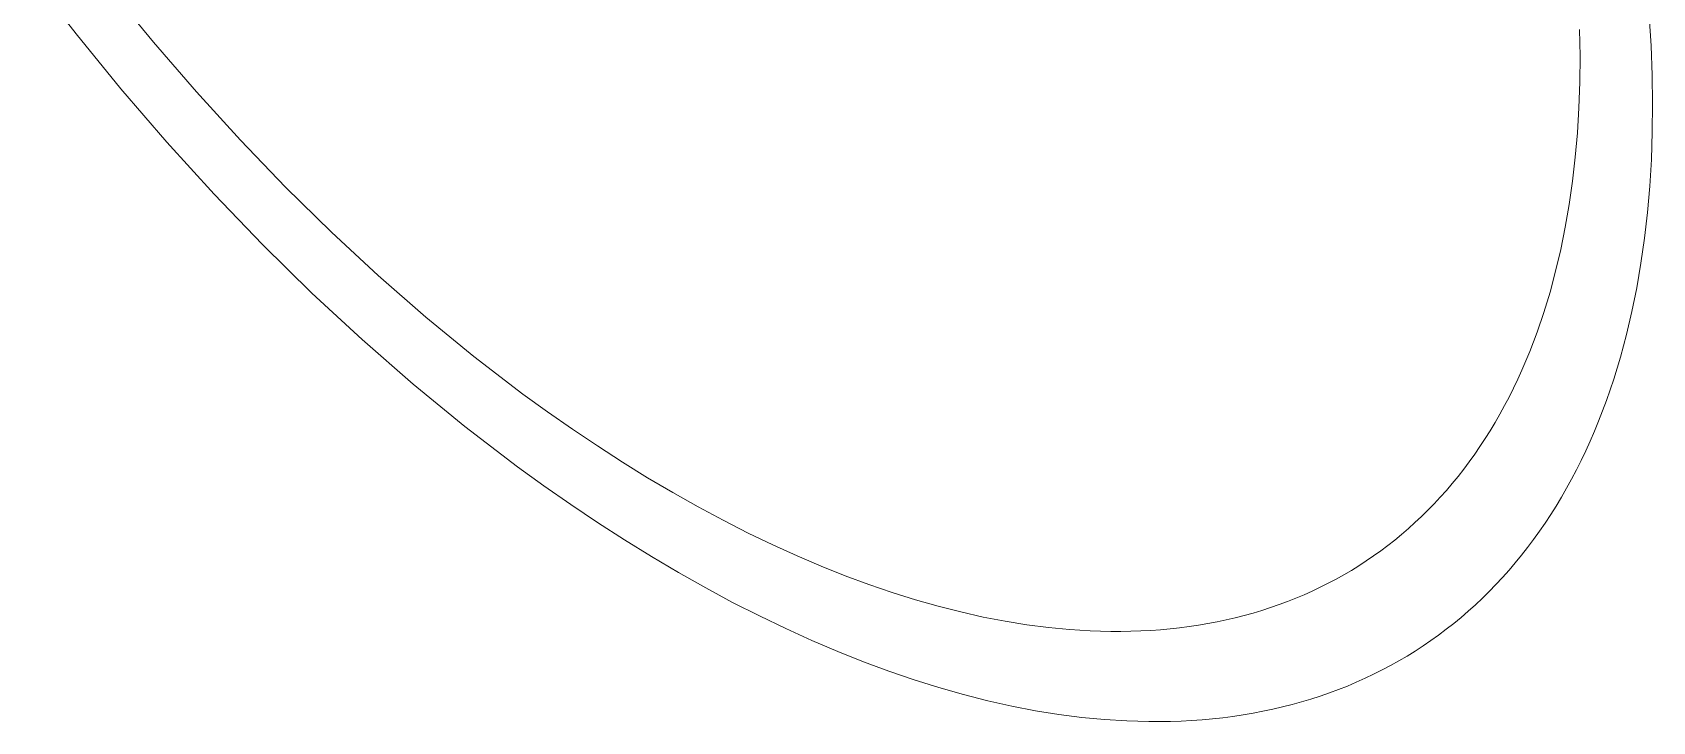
# Model space of a CAD drawing. Header units: millimetres. Extents: x -279 to 4999, y 61 to 3536.
# Drawn here: x 3619.53 to 3638.5, y 1839.71 to 1847.78 of the extents above; entities that cross this region are included whole.
import ezdxf

# ---------------------------------------------------------------- set-up
doc = ezdxf.new("R2010")
doc.units = ezdxf.units.MM
doc.layers.add('ZANO_R', color=7, linetype='Continuous', lineweight=0)

msp = doc.modelspace()

# ---------------------------------------------------------------- linework, layer by layer
at = {"layer": 'ZANO_R'}
for p, q in [((3619.53, 1848.422), (3620.041, 1847.762)), ((3620.949, 1847.665), (3620.459, 1848.265)), ((3637.649, 1847.814), (3637.654, 1847.501)), ((3638.486, 1847.62), (3638.465, 1847.969)), ((3620.041, 1847.762), (3620.567, 1847.118)), ((3621.452, 1847.081), (3620.949, 1847.665)), ((3638.499, 1847.277), (3638.486, 1847.62)), ((3637.654, 1847.501), (3637.651, 1847.195)), ((3638.503, 1846.942), (3638.499, 1847.277)), ((3620.567, 1847.118), (3621.106, 1846.491)), ((3621.967, 1846.514), (3621.452, 1847.081)), ((3637.651, 1847.195), (3637.64, 1846.895)), ((3637.64, 1846.895), (3637.623, 1846.602)), ((3638.5, 1846.613), (3638.503, 1846.942)), ((3621.106, 1846.491), (3621.66, 1845.882)), ((3622.493, 1845.966), (3621.967, 1846.514)), ((3637.623, 1846.602), (3637.598, 1846.316)), ((3638.489, 1846.291), (3638.5, 1846.613)), ((3637.598, 1846.316), (3637.566, 1846.036)), ((3638.47, 1845.976), (3638.489, 1846.291)), ((3623.031, 1845.437), (3622.493, 1845.966)), ((3637.566, 1846.036), (3637.527, 1845.762)), ((3638.443, 1845.669), (3638.47, 1845.976)), ((3621.66, 1845.882), (3622.225, 1845.293)), ((3637.527, 1845.762), (3637.481, 1845.496)), ((3638.409, 1845.368), (3638.443, 1845.669)), ((3623.579, 1844.929), (3623.031, 1845.437)), ((3637.481, 1845.496), (3637.428, 1845.236)), ((3638.367, 1845.075), (3638.409, 1845.368)), ((3622.225, 1845.293), (3622.802, 1844.725)), ((3637.428, 1845.236), (3637.368, 1844.983)), ((3637.368, 1844.983), (3637.302, 1844.737)), ((3638.318, 1844.788), (3638.367, 1845.075)), ((3624.136, 1844.443), (3623.579, 1844.929)), ((3638.261, 1844.509), (3638.318, 1844.788)), ((3622.802, 1844.725), (3623.39, 1844.18)), ((3637.302, 1844.737), (3637.229, 1844.498)), ((3624.701, 1843.98), (3624.136, 1844.443)), ((3637.229, 1844.498), (3637.15, 1844.265)), ((3638.197, 1844.238), (3638.261, 1844.509)), ((3637.15, 1844.265), (3637.108, 1844.152)), ((3638.126, 1843.973), (3638.197, 1844.238)), ((3623.39, 1844.18), (3623.988, 1843.658)), ((3637.064, 1844.04), (3637.019, 1843.93)), ((3637.108, 1844.152), (3637.064, 1844.04)), ((3625.274, 1843.542), (3624.701, 1843.98)), ((3636.972, 1843.821), (3636.924, 1843.715)), ((3637.019, 1843.93), (3636.972, 1843.821)), ((3638.048, 1843.716), (3638.126, 1843.973)), ((3623.988, 1843.658), (3624.596, 1843.161)), ((3636.924, 1843.715), (3636.874, 1843.61)), ((3637.963, 1843.467), (3638.048, 1843.716)), ((3625.563, 1843.333), (3625.274, 1843.542)), ((3636.822, 1843.507), (3636.769, 1843.406)), ((3636.874, 1843.61), (3636.822, 1843.507)), ((3637.917, 1843.345), (3637.963, 1843.467)), ((3625.854, 1843.13), (3625.563, 1843.333)), ((3636.715, 1843.307), (3636.659, 1843.209)), ((3636.769, 1843.406), (3636.715, 1843.307)), ((3637.871, 1843.225), (3637.917, 1843.345)), ((3624.596, 1843.161), (3625.211, 1842.691)), ((3626.146, 1842.934), (3625.854, 1843.13)), ((3636.601, 1843.113), (3636.542, 1843.02)), ((3636.659, 1843.209), (3636.601, 1843.113)), ((3637.772, 1842.991), (3637.822, 1843.107)), ((3637.822, 1843.107), (3637.871, 1843.225)), ((3626.44, 1842.744), (3626.146, 1842.934)), ((3636.482, 1842.927), (3636.42, 1842.837)), ((3636.542, 1843.02), (3636.482, 1842.927)), ((3637.666, 1842.764), (3637.72, 1842.876)), ((3637.72, 1842.876), (3637.772, 1842.991)), ((3625.211, 1842.691), (3625.521, 1842.466)), ((3626.735, 1842.562), (3626.44, 1842.744)), ((3636.356, 1842.749), (3636.291, 1842.662)), ((3636.42, 1842.837), (3636.356, 1842.749)), ((3637.611, 1842.653), (3637.666, 1842.764)), ((3627.031, 1842.387), (3626.735, 1842.562)), ((3636.157, 1842.494), (3636.088, 1842.413)), ((3636.225, 1842.577), (3636.157, 1842.494)), ((3636.291, 1842.662), (3636.225, 1842.577)), ((3637.495, 1842.438), (3637.554, 1842.545)), ((3637.554, 1842.545), (3637.611, 1842.653)), ((3625.521, 1842.466), (3625.834, 1842.248)), ((3627.327, 1842.22), (3627.031, 1842.387)), ((3636.017, 1842.334), (3635.945, 1842.257)), ((3636.088, 1842.413), (3636.017, 1842.334)), ((3637.373, 1842.23), (3637.435, 1842.333)), ((3637.435, 1842.333), (3637.495, 1842.438)), ((3625.834, 1842.248), (3626.147, 1842.037)), ((3627.621, 1842.063), (3627.327, 1842.22)), ((3635.797, 1842.108), (3635.721, 1842.036)), ((3635.872, 1842.181), (3635.797, 1842.108)), ((3635.945, 1842.257), (3635.872, 1842.181)), ((3637.245, 1842.031), (3637.31, 1842.13)), ((3637.31, 1842.13), (3637.373, 1842.23)), ((3626.147, 1842.037), (3626.463, 1841.834)), ((3627.911, 1841.914), (3627.621, 1842.063)), ((3635.643, 1841.966), (3635.564, 1841.898)), ((3635.721, 1842.036), (3635.643, 1841.966)), ((3637.11, 1841.839), (3637.178, 1841.934)), ((3637.178, 1841.934), (3637.245, 1842.031)), ((3626.463, 1841.834), (3626.78, 1841.638)), ((3628.2, 1841.775), (3627.911, 1841.914)), ((3628.485, 1841.646), (3628.2, 1841.775)), ((3635.403, 1841.768), (3635.32, 1841.706)), ((3635.484, 1841.832), (3635.403, 1841.768)), ((3635.564, 1841.898), (3635.484, 1841.832)), ((3636.969, 1841.655), (3637.04, 1841.746)), ((3637.04, 1841.746), (3637.11, 1841.839)), ((3626.78, 1841.638), (3627.098, 1841.45)), ((3628.768, 1841.525), (3628.485, 1841.646)), ((3635.15, 1841.587), (3635.064, 1841.531)), ((3635.236, 1841.646), (3635.15, 1841.587)), ((3635.32, 1841.706), (3635.236, 1841.646)), ((3636.822, 1841.479), (3636.896, 1841.566)), ((3636.896, 1841.566), (3636.969, 1841.655)), ((3627.098, 1841.45), (3627.415, 1841.271)), ((3629.048, 1841.413), (3628.768, 1841.525)), ((3629.325, 1841.31), (3629.048, 1841.413)), ((3634.796, 1841.374), (3634.704, 1841.325)), ((3634.887, 1841.424), (3634.796, 1841.374)), ((3634.976, 1841.477), (3634.887, 1841.424)), ((3635.064, 1841.531), (3634.976, 1841.477)), ((3636.669, 1841.311), (3636.746, 1841.394)), ((3636.746, 1841.394), (3636.822, 1841.479)), ((3627.415, 1841.271), (3627.73, 1841.102)), ((3629.6, 1841.217), (3629.325, 1841.31)), ((3629.871, 1841.132), (3629.6, 1841.217)), ((3634.422, 1841.191), (3634.325, 1841.15)), ((3634.517, 1841.234), (3634.422, 1841.191)), ((3634.611, 1841.278), (3634.517, 1841.234)), ((3634.704, 1841.325), (3634.611, 1841.278)), ((3636.51, 1841.15), (3636.59, 1841.229)), ((3636.59, 1841.229), (3636.669, 1841.311)), ((3627.73, 1841.102), (3628.043, 1840.943)), ((3630.139, 1841.056), (3629.871, 1841.132)), ((3630.403, 1840.989), (3630.139, 1841.056)), ((3630.665, 1840.93), (3630.403, 1840.989)), ((3633.825, 1840.977), (3633.721, 1840.948)), ((3633.927, 1841.007), (3633.825, 1840.977)), ((3634.028, 1841.04), (3633.927, 1841.007)), ((3634.129, 1841.075), (3634.028, 1841.04)), ((3634.227, 1841.112), (3634.129, 1841.075)), ((3634.325, 1841.15), (3634.227, 1841.112)), ((3636.26, 1840.926), (3636.345, 1840.999)), ((3636.345, 1840.999), (3636.428, 1841.073)), ((3636.428, 1841.073), (3636.51, 1841.15)), ((3628.043, 1840.943), (3628.352, 1840.794)), ((3628.352, 1840.794), (3628.659, 1840.654)), ((3630.923, 1840.881), (3630.665, 1840.93)), ((3631.177, 1840.84), (3630.923, 1840.881)), ((3631.428, 1840.808), (3631.177, 1840.84)), ((3631.675, 1840.784), (3631.428, 1840.808)), ((3631.918, 1840.769), (3631.675, 1840.784)), ((3632.74, 1840.782), (3632.626, 1840.774)), ((3632.853, 1840.792), (3632.74, 1840.782)), ((3632.965, 1840.804), (3632.853, 1840.792)), ((3633.077, 1840.819), (3632.965, 1840.804)), ((3633.187, 1840.835), (3633.077, 1840.819)), ((3633.296, 1840.854), (3633.187, 1840.835)), ((3633.404, 1840.874), (3633.296, 1840.854)), ((3633.511, 1840.897), (3633.404, 1840.874)), ((3633.617, 1840.921), (3633.511, 1840.897)), ((3633.721, 1840.948), (3633.617, 1840.921)), ((3635.998, 1840.719), (3636.087, 1840.786)), ((3636.087, 1840.786), (3636.174, 1840.855)), ((3636.174, 1840.855), (3636.26, 1840.926)), ((3628.659, 1840.654), (3628.963, 1840.525)), ((3632.158, 1840.762), (3631.918, 1840.769)), ((3632.276, 1840.762), (3632.158, 1840.762)), ((3632.394, 1840.764), (3632.276, 1840.762)), ((3632.51, 1840.768), (3632.394, 1840.764)), ((3632.626, 1840.774), (3632.51, 1840.768)), ((3635.722, 1840.531), (3635.816, 1840.592)), ((3635.816, 1840.592), (3635.907, 1840.654)), ((3635.907, 1840.654), (3635.998, 1840.719)), ((3628.963, 1840.525), (3629.263, 1840.405)), ((3629.263, 1840.405), (3629.561, 1840.294)), ((3635.435, 1840.362), (3635.532, 1840.416)), ((3635.532, 1840.416), (3635.628, 1840.473)), ((3635.628, 1840.473), (3635.722, 1840.531)), ((3629.561, 1840.294), (3629.855, 1840.194)), ((3635.033, 1840.166), (3635.136, 1840.212)), ((3635.136, 1840.212), (3635.237, 1840.26)), ((3635.237, 1840.26), (3635.337, 1840.31)), ((3635.337, 1840.31), (3635.435, 1840.362)), ((3629.855, 1840.194), (3630.146, 1840.103)), ((3630.146, 1840.103), (3630.434, 1840.021)), ((3630.434, 1840.021), (3630.718, 1839.949)), ((3634.611, 1840.004), (3634.718, 1840.041)), ((3634.718, 1840.041), (3634.825, 1840.081)), ((3634.825, 1840.081), (3634.93, 1840.122)), ((3634.93, 1840.122), (3635.033, 1840.166)), ((3630.718, 1839.949), (3630.999, 1839.886)), ((3630.999, 1839.886), (3631.276, 1839.833)), ((3631.276, 1839.833), (3631.549, 1839.789)), ((3633.94, 1839.826), (3634.055, 1839.85)), ((3634.055, 1839.85), (3634.169, 1839.877)), ((3634.169, 1839.877), (3634.281, 1839.905)), ((3634.281, 1839.905), (3634.392, 1839.936)), ((3634.392, 1839.936), (3634.502, 1839.969)), ((3634.502, 1839.969), (3634.611, 1840.004)), ((3631.549, 1839.789), (3631.818, 1839.754)), ((3631.818, 1839.754), (3632.084, 1839.729)), ((3632.084, 1839.729), (3632.345, 1839.713)), ((3632.345, 1839.713), (3632.603, 1839.705)), ((3632.603, 1839.705), (3632.73, 1839.705)), ((3632.73, 1839.705), (3632.856, 1839.707)), ((3632.856, 1839.707), (3632.981, 1839.711)), ((3632.981, 1839.711), (3633.105, 1839.718)), ((3633.105, 1839.718), (3633.227, 1839.727)), ((3633.227, 1839.727), (3633.349, 1839.738)), ((3633.349, 1839.738), (3633.469, 1839.751)), ((3633.469, 1839.751), (3633.589, 1839.766)), ((3633.589, 1839.766), (3633.707, 1839.784)), ((3633.707, 1839.784), (3633.824, 1839.804)), ((3633.824, 1839.804), (3633.94, 1839.826))]:
    msp.add_line(p, q, dxfattribs=at)

doc.saveas('drawing.dxf')
